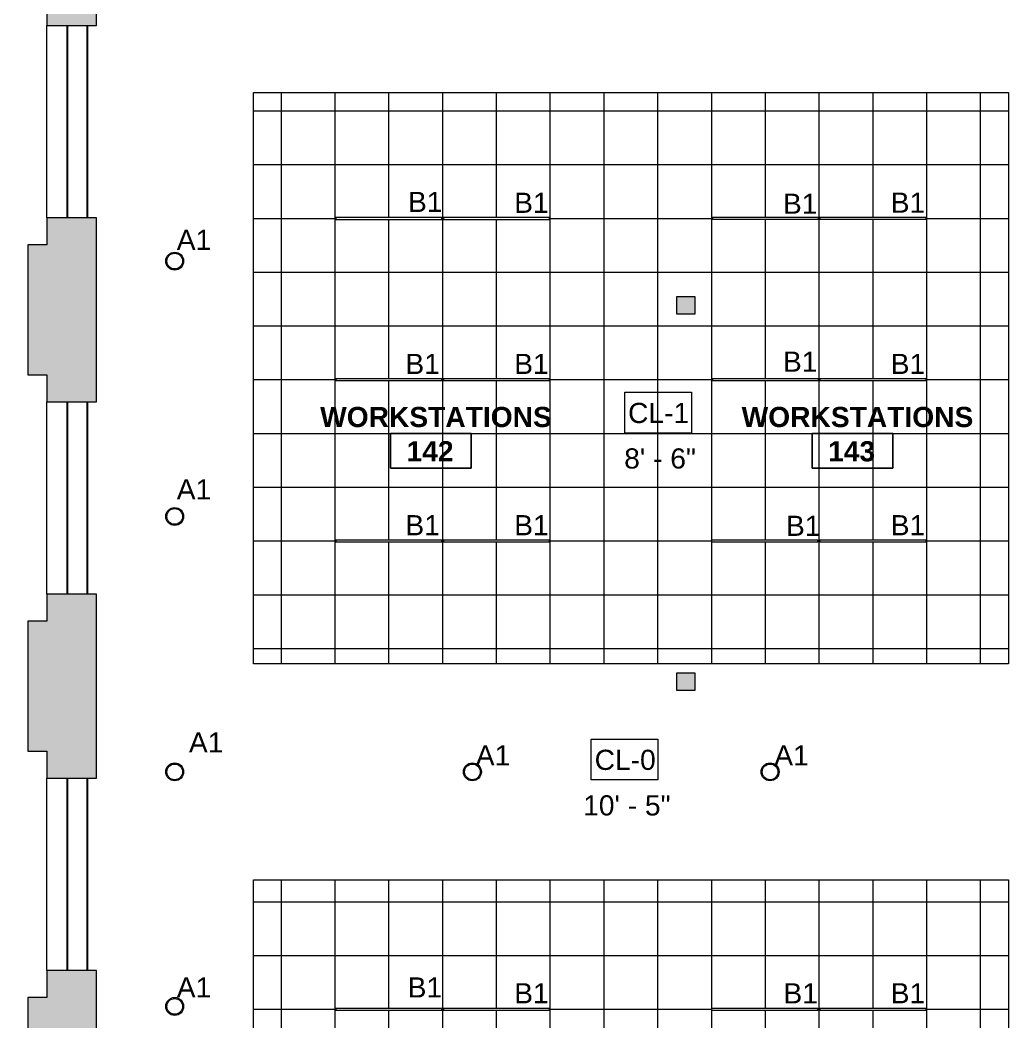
# Model space of a CAD drawing. Header units: inches. Extents: x 0 to 1865, y 0 to 1094.
# Drawn here: x 0 to 441.7, y 369.6 to 816.9 of the extents above; entities that cross this region are included whole.
import ezdxf

# ---------------------------------------------------------------- set-up
doc = ezdxf.new("R2010")
doc.units = ezdxf.units.IN
doc.header["$MEASUREMENT"] = 0
for name, color, linetype, lineweight in [('A-AREA-IDEN', 2, 'Continuous', 9), ('A-CLNG', 13, 'Continuous', 13), ('A-CLNG-IDEN', 151, 'Continuous', 9), ('A-CLNG-PATT', 13, 'Continuous', 13), ('A-DETL', 90, 'Continuous', 9), ('A-DETL-GENF', 92, 'Continuous', 9), ('E-LITE-EQPM', 33, 'Continuous', 9), ('E-LITE-EQPM-IDEN', 33, 'Continuous', 9), ('S-COLS', 52, 'Continuous', 13), ('Victor Bldg - 5th Floor_LINK_dwg', 8, 'Continuous', 9), ('WINDOWS', 7, 'Continuous', 9), ('WINDOWS SILL', 7, 'Continuous', 9)]:
    doc.layers.add(name, color=color, linetype=linetype, lineweight=lineweight)
doc.styles.add('Arial', font='arial.ttf', dxfattribs={"height": 9})
doc.styles.add('Swis721 Lt BT', font='swissl.ttf', dxfattribs={"height": 9})
doc.styles.add('Swis721 Lt BT_B', font='', dxfattribs={"height": 9})
doc.styles.get('Swis721 Lt BT_B').set_extended_font_data('Swis721 Lt BT', bold=True)

# ---------------------------------------------------------------- blocks, each defined once
blk = doc.blocks.new('Concrete-Rectangular-Column - 8x8-7061903-REFLECTED CEILING PLAN')
at = {"layer": 'S-COLS', "lineweight": 9}
blk.add_hatch(color=7, dxfattribs=at).paths.add_polyline_path([(4, -4), (4, 4), (-4, 4), (-4, -4)], flags=0)
at = {"layer": 'S-COLS', "color": 8, "lineweight": 20}
for p, q in [((-4, 4), (4, 4)), ((-4, -4), (-4, 4)), ((4, 4), (4, -4)), ((4, -4), (-4, -4))]:
    blk.add_line(p, q, dxfattribs=at)
blk = doc.blocks.new('Lighting fixture TBLS-HX-4-15-B-U-W - TBLS-HX-4-24-7815314-REFLECTED CEILING PLAN')
at = {"layer": 'E-LITE-EQPM'}
for p, q in [((-0.54, 23.67), (0.54, 23.67)), ((-0.54, 23.67), (-0.54, -23.67)), ((-0.47, 23.75), (0.47, 23.75)), ((-0.47, 23.75), (-0.47, 23.67)), ((0.47, 23.67), (0.47, 23.75)), ((0.54, -23.67), (0.54, 23.67)), ((0.54, -23.67), (-0.54, -23.67)), ((-0.47, -23.67), (-0.47, -23.75)), ((0.47, -23.75), (-0.47, -23.75)), ((0.47, -23.75), (0.47, -23.67))]:
    blk.add_line(p, q, dxfattribs=at)
blk = doc.blocks.new('L-PENDANT_FOCAL POINT 3_5 CYLINDER - L-PENDANT_FOCAL POINT 3_5 CYLINDER-7826649-REFLECTED CEILING PLAN')
at = {"layer": 'E-LITE-EQPM'}
for radius in [4, 3.5]:
    blk.add_circle((-0.125, 0), radius, dxfattribs=at)
blk = doc.blocks.new('Victor Bldg - 5th Floor_LINK_dwg-6972324-REFLECTED CEILING PLAN')
at = {"layer": 'WINDOWS'}
for p, q in [((21, 728.5), (21, 814.5)), ((21.25, 728.5), (21.25, 814.5)), ((21, 560.5), (21, 646.5)), ((21.25, 560.5), (21.25, 646.5)), ((21, 392.5), (21, 478.5)), ((21.25, 392.5), (21.25, 478.5))]:
    blk.add_line(p, q, dxfattribs=at)
at = {"layer": 'WINDOWS SILL'}
for p, q in [((12, 728.5), (12, 814.5)), ((12, 560.5), (12, 646.5)), ((12, 392.5), (12, 478.5))]:
    blk.add_line(p, q, dxfattribs=at)
at = {"layer": 'WINDOWS SILL', "flags": 128}
for points in [[(30, 814.5), (30, 728.5), (30, 814.5), (30, 728.5)], [(30, 646.5), (30, 560.5), (30, 646.5), (30, 560.5)], [(30, 478.5), (30, 392.5), (30, 478.5), (30, 392.5)]]:
    blk.add_lwpolyline(points, dxfattribs=at)
blk = doc.blocks.new('Room Tag - Room Name and Number-3379422-REFLECTED CEILING PLAN')
at = {"layer": 'A-AREA-IDEN'}
for p, q in [((-0.1881, -0.1636), (-0.1881, -0.0018)), ((-0.1881, -0.0018), (0.1869, -0.0018)), ((0.1869, -0.0018), (-0.1881, -0.0018)), ((-0.1881, -0.0018), (-0.1881, -0.1636)), ((0.1869, -0.0018), (0.1869, -0.1636)), ((0.1869, -0.1636), (0.1869, -0.0018)), ((0.1869, -0.1636), (-0.1881, -0.1636)), ((-0.1881, -0.1636), (0.1869, -0.1636))]:
    blk.add_line(p, q, dxfattribs=at)

msp = doc.modelspace()

# ---------------------------------------------------------------- hatches: boundary and pattern name
at = {"layer": 'A-CLNG-PATT'}
h = msp.add_hatch(dxfattribs=at)
h.set_pattern_fill('FP_9', color=256, style=0, pattern_type=2)
h.set_pattern_definition([(270, (236.562, 392.33), (-24, -1e-15), []), (180, (236.562, 392.33), (3e-15, 24), [])])
h.paths.add_polyline_path([(441, 529.5), (441, 784.5), (104.12, 784.5), (104.12, 529.5), (225.83, 529.5)], flags=0)
h.paths.add_polyline_path([(309.97, 583.79), (308.56, 583.79), (308.56, 584.87), (355.91, 584.87), (355.91, 583.79), (313.63, 583.79)], flags=0)
h.paths.add_polyline_path([(404.24, 583.79), (356.89, 583.79), (356.89, 584.87), (404.24, 584.87)], flags=0)
h.paths.add_polyline_path([(225.83, 583.79), (188.89, 583.79), (188.89, 584.87), (236.24, 584.87), (236.24, 583.79), (233.14, 583.79)], flags=0)
h.paths.add_polyline_path([(167.3, 583.79), (140.89, 583.79), (140.89, 584.87), (188.24, 584.87), (188.24, 583.79), (174.61, 583.79)], flags=0)
h.paths.add_polyline_path([(181.93, 655.79), (140.89, 655.79), (140.89, 656.87), (188.24, 656.87), (188.24, 655.79), (185.59, 655.79)], flags=0)
h.paths.add_polyline_path([(196.56, 655.79), (188.89, 655.79), (188.89, 656.87), (236.24, 656.87), (236.24, 655.79), (203.88, 655.79)], flags=0)
h.paths.add_polyline_path([(353.87, 655.79), (308.89, 655.79), (308.89, 656.87), (356.24, 656.87), (356.24, 655.79), (355.7, 655.79)], flags=0)
h.paths.add_polyline_path([(401.42, 655.79), (356.89, 655.79), (356.89, 656.87), (404.24, 656.87), (404.24, 655.79)], flags=0)
h.paths.add_polyline_path([(293, 685.5), (293, 693.5), (301, 693.5), (301, 685.5)], flags=0)
h.paths.add_polyline_path([(233.14, 727.75), (188.89, 727.75), (188.89, 728.82), (236.24, 728.82), (236.24, 727.75)], flags=0)
h.paths.add_polyline_path([(145.35, 727.75), (140.89, 727.75), (140.89, 728.82), (188.24, 728.82), (188.24, 727.75), (152.66, 727.75)], flags=0)
h.paths.add_polyline_path([(356.24, 727.79), (308.89, 727.79), (308.89, 728.87), (356.24, 728.87), (356.24, 728.22)], flags=0)
h.paths.add_polyline_path([(404.24, 727.79), (356.89, 727.79), (356.89, 728.87), (404.24, 728.87), (404.24, 728.22)], flags=0)
h = msp.add_hatch(dxfattribs=at)
h.set_pattern_fill('FP_23', color=256, style=0, pattern_type=2)
h.set_pattern_definition([(180, (260.562, 303.25), (3e-15, 24), []), (90, (260.562, 303.25), (24, -1e-15), [])])
h.paths.add_polyline_path([(104.12, 101.5), (441, 101.5), (441, 433), (104.12, 433), (104.12, 130.39)], flags=0)
h.paths.add_polyline_path([(372.16, 158.71), (356.89, 158.71), (356.89, 159.79), (404.24, 159.79), (404.24, 158.71), (379.47, 158.71)], flags=0)
h.paths.add_polyline_path([(308.56, 158.71), (308.56, 159.79), (355.91, 159.79), (355.91, 158.71), (309.97, 158.71)], flags=0)
h.paths.add_polyline_path([(233.14, 158.71), (188.89, 158.71), (188.89, 159.79), (236.24, 159.79), (236.24, 158.71)], flags=0)
h.paths.add_polyline_path([(140.89, 158.71), (140.89, 159.79), (188.24, 159.79), (188.24, 158.71), (141.69, 158.71)], flags=0)
h.paths.add_polyline_path([(301, 181.5), (293, 181.5), (293, 189.5), (301, 189.5)], flags=0)
h.paths.add_polyline_path([(355.91, 230.71), (308.56, 230.71), (308.56, 231.79), (355.91, 231.79), (355.91, 231.46)], flags=0)
h.paths.add_polyline_path([(364.84, 230.71), (356.89, 230.71), (356.89, 231.79), (404.24, 231.79), (404.24, 230.71), (372.16, 230.71)], flags=0)
h.paths.add_polyline_path([(189.25, 230.71), (188.89, 230.71), (188.89, 231.79), (236.24, 231.79), (236.24, 230.71), (196.56, 230.71)], flags=0)
h.paths.add_polyline_path([(152.66, 230.71), (140.89, 230.71), (140.89, 231.79), (188.24, 231.79), (188.24, 230.71), (159.98, 230.71)], flags=0)
h.paths.add_polyline_path([(350.21, 302.71), (308.56, 302.71), (308.56, 303.79), (355.91, 303.79), (355.91, 302.71), (353.87, 302.71)], flags=0)
h.paths.add_polyline_path([(364.84, 302.71), (356.89, 302.71), (356.89, 303.79), (404.24, 303.79), (404.24, 302.71), (372.16, 302.71)], flags=0)
h.paths.add_polyline_path([(218.51, 302.71), (188.89, 302.71), (188.89, 303.79), (236.24, 303.79), (236.24, 302.71), (225.83, 302.71)], flags=0)
h.paths.add_polyline_path([(181.93, 302.71), (140.89, 302.71), (140.89, 303.79), (188.24, 303.79), (188.24, 302.71), (185.59, 302.71)], flags=0)
h.paths.add_polyline_path([(301, 349.5), (293, 349.5), (293, 357.5), (301, 357.5)], flags=0)
h.paths.add_polyline_path([(355.91, 374.71), (308.56, 374.71), (308.56, 375.79), (355.91, 375.79), (355.91, 375.54)], flags=0)
h.paths.add_polyline_path([(356.89, 374.71), (356.89, 375.79), (404.24, 375.79), (404.24, 374.71), (357.52, 374.71)], flags=0)
h.paths.add_polyline_path([(233.14, 374.71), (188.89, 374.71), (188.89, 375.79), (236.24, 375.79), (236.24, 374.71)], flags=0)
h.paths.add_polyline_path([(152.66, 374.71), (140.89, 374.71), (140.89, 375.79), (188.24, 375.79), (188.24, 374.71), (159.98, 374.71)], flags=0)
at = {"layer": 'A-DETL-GENF'}
h = msp.add_hatch(color=7, dxfattribs=at)
h.paths.add_polyline_path([(510.63, 0), (512.25, 0), (512.25, 23.12), (510.25, 23.12), (510.25, 26.12), (479.25, 26.12), (479.25, 23.12), (411, 23.12), (411, 4), (418, 4), (418, 0), (510.25, 0)], flags=0)
h.paths.add_polyline_path([(338, 0), (338, 4), (349.13, 4), (349.13, 23.12), (273, 23.12), (273, 4), (280, 4), (280, 0)], flags=0)
h.paths.add_polyline_path([(650.5, 0), (650.5, 23.12), (648.25, 23.12), (648.25, 33.13), (614, 33.13), (614, 23.12), (596.25, 23.12), (596.25, 0), (648.25, 0)], flags=0)
h.paths.add_polyline_path([(142, 0), (200, 0), (200, 4), (211.12, 4), (211.12, 23.12), (135, 23.12), (135, 4), (142, 4)], flags=0)
h.paths.add_polyline_path([(34.12, 0), (62, 0), (62, 4), (69, 4), (69, 23.12), (22.13, 23.12), (22.13, 74.5), (4, 74.5), (4, 66), (0, 66), (0, 0), (22.13, 0)], flags=0)
h.paths.add_polyline_path([(1045.27, 0), (1049, 0), (1049, 14.5), (1079, 14.5), (1079, 11.5), (1143, 11.5), (1143, 27.5), (1093, 27.5), (1093, 32.59), (1032.06, 32.59), (1032.06, 41.59), (1011.06, 41.59), (1011.06, 0), (1032.06, 0)], flags=0)
h.paths.add_polyline_path([(778.25, 0), (788.75, 0), (788.75, 23.12), (780.88, 23.12), (780.88, 56), (751.25, 56), (751.25, 23.12), (734.5, 23.12), (734.5, 0), (754.25, 0)], flags=0)
h.paths.add_polyline_path([(872.75, 0), (927.06, 0), (927.06, 22.84), (913.5, 22.84), (913.5, 33.13), (884.25, 33.13), (884.25, 23.12), (874.75, 23.12), (874.75, 19), (872.75, 19)], flags=0)
h.paths.add_polyline_path([(1319.45, 11.5), (1323.07, 11.5), (1323.07, 27.5), (1259, 27.5), (1259, 11.5), (1303.45, 11.5)], flags=0)
h.paths.add_polyline_path([(1503, 11.5), (1503, 27.5), (1439, 27.5), (1439, 11.5), (1483, 11.5)], flags=0)
h.paths.add_polyline_path([(1843, 11.5), (1863, 11.5), (1863, 27.5), (1799, 27.5), (1799, 11.5), (1819, 11.5)], flags=0)
h.paths.add_polyline_path([(1636.06, 11.5), (1683, 11.5), (1683, 27.5), (1619, 27.5), (1619, 11.5), (1630.58, 11.5)], flags=0)
h.paths.add_polyline_path([(1204, 15.5), (1204, 27.5), (1198, 27.5), (1198, 15.5), (1202.13, 15.5)], flags=0)
h.paths.add_polyline_path([(1384, 15.5), (1384, 27.5), (1378, 27.5), (1378, 15.5)], flags=0)
h.paths.add_polyline_path([(1564, 15.5), (1564, 27.5), (1558, 27.5), (1558, 15.5)], flags=0)
h.paths.add_polyline_path([(1738, 15.5), (1744, 15.5), (1744, 27.5), (1738, 27.5)], flags=0)
h.paths.add_polyline_path([(4, 123.5), (22.13, 123.5), (22.13, 170.37), (34.12, 170.37), (34.12, 224.5), (12, 224.5), (12, 212.5), (0, 212.5), (0, 132), (4, 132), (4, 130.39)], flags=0)
h.paths.add_polyline_path([(34.12, 310.5), (34.12, 392.5), (12, 392.5), (12, 380.5), (3.5, 380.5), (3.5, 322.5), (12, 322.5), (12, 310.5), (30.13, 310.5)], flags=0)
h.paths.add_polyline_path([(34.12, 478.5), (34.12, 560.5), (12, 560.5), (12, 548.5), (3.5, 548.5), (3.5, 490.5), (12, 490.5), (12, 478.5), (30.13, 478.5)], flags=0)
h.paths.add_polyline_path([(30.13, 646.5), (34.12, 646.5), (34.12, 728.5), (12, 728.5), (12, 716.5), (3.5, 716.5), (3.5, 658.5), (12, 658.5), (12, 646.5)], flags=0)
h.paths.add_polyline_path([(30.13, 814.5), (34.12, 814.5), (34.12, 896.5), (12, 896.5), (12, 884.5), (3.5, 884.5), (3.5, 826.5), (12, 826.5), (12, 814.5)], flags=0)
h.paths.add_polyline_path([(20.97, 982.5), (34.12, 982.5), (34.12, 1064.5), (12, 1064.5), (12, 1052.5), (3.5, 1052.5), (3.5, 994.5), (12, 994.5), (12, 982.5)], flags=0)

# ---------------------------------------------------------------- linework, layer by layer
at = {"layer": 'A-CLNG'}
for p, q in [((30.13, 814.5), (30.13, 728.5)), ((104.12, 529.5), (104.12, 784.5)), ((104.12, 784.5), (441, 784.5)), ((441, 784.5), (441, 529.5)), ((30.13, 646.5), (30.13, 560.5)), ((441, 529.5), (104.12, 529.5)), ((30.13, 478.5), (30.13, 392.5)), ((104.12, 101.5), (104.12, 433)), ((104.12, 433), (441, 433)), ((441, 433), (441, 101.5))]:
    msp.add_line(p, q, dxfattribs=at)
at = {"layer": 'A-CLNG-IDEN', "flags": 128}
for points in [[(269.78, 650.72), (299.54, 650.72), (299.54, 632.49), (269.78, 632.49)], [(254.86, 495.86), (284.62, 495.86), (284.62, 477.63), (254.86, 477.63)]]:
    msp.add_lwpolyline(points, close=True, dxfattribs=at)
at = {"layer": 'A-DETL'}
for p, q in [((34.12, 814.5), (34.12, 896.5)), ((12, 826.5), (12, 814.5)), ((12, 814.5), (34.12, 814.5)), ((34.12, 728.5), (12, 728.5)), ((12, 728.5), (12, 716.5)), ((34.12, 646.5), (34.12, 728.5)), ((12, 716.5), (3.5, 716.5)), ((3.5, 716.5), (3.5, 658.5)), ((3.5, 658.5), (12, 658.5)), ((12, 658.5), (12, 646.5)), ((12, 646.5), (34.12, 646.5)), ((34.12, 560.5), (12, 560.5)), ((12, 560.5), (12, 548.5)), ((34.12, 478.5), (34.12, 560.5)), ((12, 548.5), (3.5, 548.5)), ((3.5, 548.5), (3.5, 490.5)), ((3.5, 490.5), (12, 490.5)), ((12, 490.5), (12, 478.5)), ((12, 478.5), (34.12, 478.5)), ((34.12, 392.5), (12, 392.5)), ((12, 392.5), (12, 380.5)), ((34.12, 310.5), (34.12, 392.5)), ((12, 380.5), (3.5, 380.5)), ((3.5, 380.5), (3.5, 322.5))]:
    msp.add_line(p, q, dxfattribs=at)

# ---------------------------------------------------------------- block references
at = {"layer": 'A-AREA-IDEN', "xscale": 95.99999999999994, "yscale": 95.99999999999994, "zscale": 95.99999999999994}
for p in [(183.38, 632.49), (371.45, 632.49)]:
    msp.add_blockref('Room Tag - Room Name and Number-3379422-REFLECTED CEILING PLAN', p, dxfattribs=at)
at = {"layer": 'E-LITE-EQPM', "extrusion": (0, 0, -1)}
for p, rotation in [((-164.56, 728.29), 270.0000000000003), ((-212.56, 728.29), 270.0000000000003), ((-332.56, 728.33), 269.9999999999999), ((-380.56, 728.33), 269.9999999999999), ((-164.56, 656.33), 269.9999999999998), ((-212.56, 656.33), 269.9999999999998), ((-332.56, 656.33), 269.9999999999999), ((-380.56, 656.33), 269.9999999999999), ((-164.56, 584.33), 270.0000000000003), ((-212.56, 584.33), 269.9999999999998), ((-332.24, 584.33), 269.9999999999999), ((-380.56, 584.33), 269.9999999999999), ((-164.56, 375.25), 270.0000000000003), ((-212.56, 375.25), 270.0000000000003), ((-332.24, 375.25), 269.9999999999999), ((-380.56, 375.25), 269.9999999999999)]:
    msp.add_blockref('Lighting fixture TBLS-HX-4-15-B-U-W - TBLS-HX-4-24-7815314-REFLECTED CEILING PLAN', p, dxfattribs=dict(at, rotation=rotation))
at = {"layer": 'E-LITE-EQPM'}
for p in [(69.12, 709.25), (69.12, 595.25), (69.12, 481.25), (201.95, 481.25), (334.77, 481.25), (69.12, 376.52)]:
    msp.add_blockref('L-PENDANT_FOCAL POINT 3_5 CYLINDER - L-PENDANT_FOCAL POINT 3_5 CYLINDER-7826649-REFLECTED CEILING PLAN', p, dxfattribs=at)
at = {"layer": 'S-COLS', "lineweight": 9}
for p in [(297, 689.5), (297, 521.5)]:
    msp.add_blockref('Concrete-Rectangular-Column - 8x8-7061903-REFLECTED CEILING PLAN', p, dxfattribs=at)
at = {"layer": 'Victor Bldg - 5th Floor_LINK_dwg', "color": 7}
msp.add_blockref('Victor Bldg - 5th Floor_LINK_dwg-6972324-REFLECTED CEILING PLAN', (0, 0), dxfattribs=at)

# ---------------------------------------------------------------- texts
at = {"layer": 'A-AREA-IDEN', "char_height": 9, "attachment_point": 1, "style": 'Swis721 Lt BT_B'}
for s, insert, width in [('WORKSTATIONS', (133.88, 644.17), 119.685), ('WORKSTATIONS', (321.95, 644.17), 119.685), ('142', (172.46, 628.87), 25.452), ('143', (360.54, 628.87), 25.452)]:
    msp.add_mtext(s, dxfattribs=dict(at, insert=insert, width=width))
at = {"layer": 'A-CLNG-IDEN', "char_height": 9, "attachment_point": 1, "style": 'Swis721 Lt BT'}
for s, insert, width in [('CL-1', (271.28, 645.97), 32.118), ('8\' - 6"', (269.54, 625.65), 36.36), ('CL-0', (256.36, 491.11), 32.118), ('10\' - 5"', (251.24, 470.78), 44.541)]:
    msp.add_mtext(s, dxfattribs=dict(at, insert=insert, width=width))
at = {"layer": 'E-LITE-EQPM-IDEN', "char_height": 9, "width": 18.786, "attachment_point": 1, "style": 'Arial'}
for s, insert in [('B1', (173.08, 740.17)), ('B1', (220.47, 739.8)), ('B1', (340.38, 739.38)), ('B1', (388.47, 739.85)), ('A1', (69.92, 723.26)), ('B1', (171.92, 667.85)), ('B1', (220.47, 667.85)), ('B1', (340.38, 668.87)), ('B1', (388.47, 667.85)), ('A1', (69.92, 611.87)), ('B1', (171.92, 595.85)), ('B1', (220.47, 595.85)), ('B1', (341.73, 595.6)), ('B1', (388.47, 595.85)), ('A1', (75.34, 498.9)), ('A1', (203.35, 493.11)), ('A1', (336.5, 493.11)), ('A1', (69.92, 389.52)), ('B1', (172.93, 389.52)), ('B1', (220.47, 386.9)), ('B1', (340.61, 386.88)), ('B1', (388.47, 386.9))]:
    msp.add_mtext(s, dxfattribs=dict(at, insert=insert))

doc.saveas('drawing.dxf')
